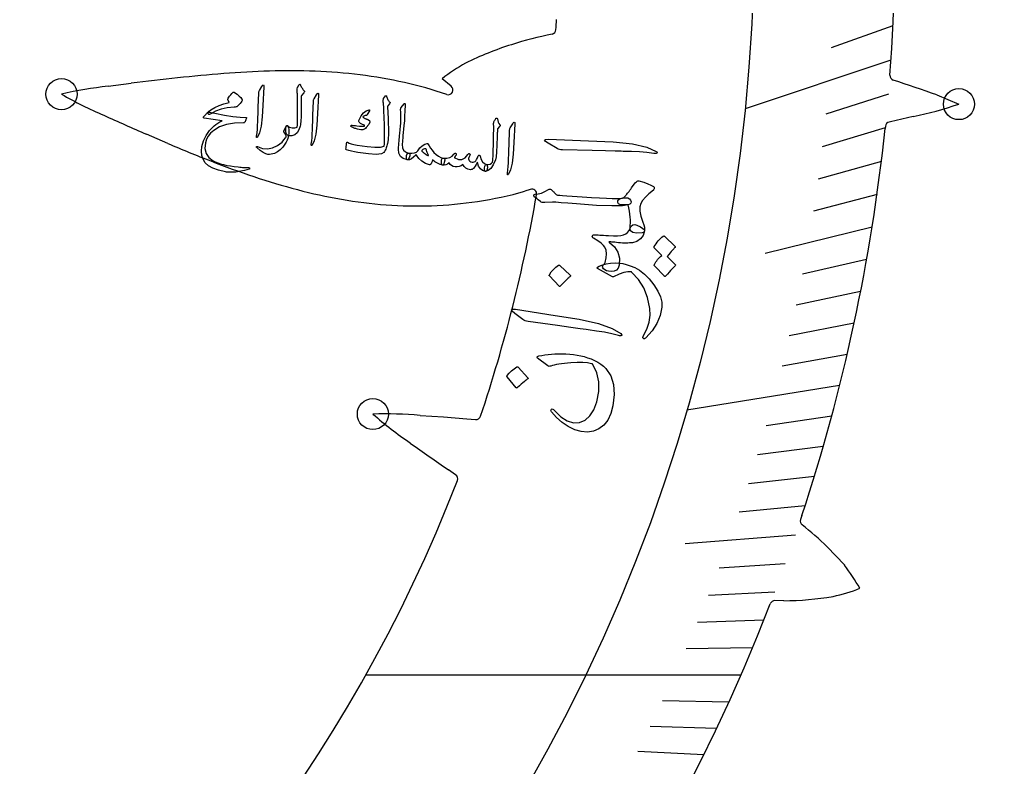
# Model space of a CAD drawing. Header units: millimetres. Extents: x -135 to 135, y -135 to 135.
# Drawn here: x 50.7 to 101.4, y -4.8 to 34.2 of the extents above; entities that cross this region are included whole.
import ezdxf

# ---------------------------------------------------------------- set-up
doc = ezdxf.new("R2010")
doc.units = ezdxf.units.MM
for name, color, linetype in [('CUT_INNER', 6, 'Continuous'), ('CUT_OUTER', 1, 'Continuous'), ('ENGRAVE', 7, 'Continuous'), ('ENGRAVE_FINE', 8, 'Continuous'), ('TEXT', 5, 'Continuous')]:
    doc.layers.add(name, color=color, linetype=linetype)

msp = doc.modelspace()

# ---------------------------------------------------------------- linework, layer by layer
at = {"layer": 'CUT_INNER'}
for points in [[(73.255, 30.74), (72.786, 31.124), (72.781, 31.128)], [(55.352, 30.737), (56.56, 30.891)], [(98.6, 30.281), (99.743, 29.806), (99.748, 29.803)], [(97.365, 29.154), (96.178, 28.881), (96.104, 28.865)], [(95.91, 28.646), (95.899, 28.538)], [(58.468, 27.752), (57.354, 28.232)], [(77.383, 25.356), (77.091, 25.259)], [(71.634, 13.559), (72.849, 13.474), (74.063, 13.382), (74.526, 13.342)], [(73.483, 10.454), (73.109, 10.711)], [(91.556, 8.332), (91.485, 8.117)], [(92.873, 6.699), (93.77, 5.75), (93.774, 5.746)], [(90.61, 3.882), (90.142, 3.89)]]:
    msp.add_lwpolyline(points, dxfattribs=at)
for centre, radius, start, end in [((0.001, 0), 128.249, 1.05486, 59.69872), ((0.003, 38.578), 96.42, 355.68041, 48.0842), ((34.059, 36.59), 44.756, 356.2754, 356.9705), ((82.081, 15.302), 18.497, 101.0825, 107.8933), ((78.471, 33.699), 0.25, 282.5658, 356.3086), ((81.424, 16.946), 16.732, 107.4803, 116.3369), ((78.219, 24.287), 8.739, 118.8629, 128.4809), ((65.258, -18.214), 49.762, 91.7048, 94.4647), ((64.833, -3.952), 35.494, 87.8739, 91.7049), ((65.111, 3.638), 27.899, 83.0301, 87.8654), ((74.754, -114.704), 146.728, 96.17291, 97.12307), ((67.569, -47.956), 79.594, 94.45653, 96.19703), ((65.601, 7.708), 23.799, 77.3558, 83.0128), ((66.167, 10.197), 21.247, 71.1771, 77.3761), ((96.398, 31.297), 0.25, 175.6071, 251.4646), ((61.332, -75.152), 111.826, 70.53247, 71.76773), ((57.572, 10.275), 20.582, 96.194, 103.0726), ((73.097, 30.546), 0.25, 252.6851, 50.6801), ((63.192, 48.159), 20.584, 240.0543, 246.9287), ((93.147, 49.309), 20.592, 281.8199, 288.695), ((127.04, 188.043), 174.344, 245.63892, 246.44027), ((0, 38.577), 96.423, 341.7192, 354.02389), ((96.159, 28.621), 0.25, 102.5147, 174.1992), ((89.675, 101.011), 79.629, 246.92728, 248.66627), ((78.824, 73.211), 49.787, 248.6581, 251.4153), ((74.275, 59.681), 35.512, 251.4152, 255.2424), ((72.335, 52.332), 27.911, 255.2509, 260.082), ((77.462, 25.119), 0.25, 349.9805, 108.4742), ((71.621, 48.29), 23.807, 260.0992, 265.7527), ((71.735, 44.032), 19.523, 278.5297, 285.9239), ((0.063, 38.563), 78.808, 341.46605, 350.14598), ((71.466, 46.315), 21.826, 265.774, 271.9906), ((71.49, 45.516), 21.027, 272.0008, 278.5899), ((69.82, -6.944), 20.582, 84.944, 91.8225), ((82.723, 29.116), 20.583, 228.8043, 235.6787), ((74.547, 13.592), 0.25, 265.1614, 341.543), ((172.634, 153.856), 174.344, 234.38892, 235.19027), ((0, 38.577), 78.872, 272.15039, 338.87977), ((73.342, 10.248), 0.25, 338.7305, 55.4647), ((91.722, 8.038), 0.25, 161.5442, 231.5156), ((83.298, -2.92), 13.572, 45.1326, 52.4666), ((79.767, -4.511), 17.361, 31.3925, 36.2126), ((90.433, 20.613), 16.732, 270.6053, 279.4619), ((91.368, 12.658), 8.739, 281.9879, 291.6059), ((0, 38.576), 96.422, 271.74881, 338.81457), ((90.139, 3.64), 0.25, 89.1094, 158.7305)]:
    msp.add_arc(centre, radius, start, end, dxfattribs=at)
at = {"layer": 'CUT_OUTER'}
msp.add_arc((0, 0), 135, 0.70345, 88.59408, dxfattribs=at)
at = {"layer": 'ENGRAVE'}
for points in [[(96.204, 32.091), (88.593, 29.552)], [(93.525, 15.114), (85.542, 13.824)], [(88.37, 0), (68.795, 0)]]:
    msp.add_lwpolyline(points, dxfattribs=at)
for centre, radius in [((0, 38.577), 89.052), ((52.916, 30.323), 0.81), ((99.748, 29.803), 0.81), ((69.165, 13.628), 0.81)]:
    msp.add_circle(centre, radius, dxfattribs=at)
at = {"layer": 'ENGRAVE_FINE'}
for points in [[(96.308, 33.882), (93.081, 32.746)], [(96.068, 30.316), (92.8, 29.285)], [(95.901, 28.558), (92.613, 27.578)], [(95.703, 26.816), (92.397, 25.889)], [(95.475, 25.09), (92.152, 24.217)], [(95.218, 23.383), (89.64, 22.013)], [(94.933, 21.693), (91.578, 20.926)], [(94.62, 20.02), (91.251, 19.308)], [(94.281, 18.366), (90.899, 17.707)], [(93.915, 16.731), (90.521, 16.126)], [(93.109, 13.515), (89.694, 13.02)], [(92.669, 11.936), (89.245, 11.495)], [(92.207, 10.376), (88.775, 9.99)], [(91.721, 8.835), (88.282, 8.504)], [(91.214, 7.314), (85.459, 6.852)], [(90.685, 5.812), (87.236, 5.591)], [(90.136, 4.329), (86.683, 4.163)], [(89.566, 2.866), (86.11, 2.756)], [(88.977, 1.423), (85.52, 1.368)], [(87.743, -1.404), (84.286, -1.348)], [(87.1, -2.788), (83.644, -2.677)], [(86.439, -4.152), (82.985, -3.986)]]:
    msp.add_lwpolyline(points, dxfattribs=at)
at = {"layer": 'TEXT'}
for points in [[(61.923, 29.643), (61.566, 29.604), (61.245, 29.534), (60.961, 29.431), (60.713, 29.296), (60.675, 29.275), (60.641, 29.265), (60.611, 29.266), (60.586, 29.278), (60.56, 29.32), (60.572, 29.372), (60.623, 29.433), (60.712, 29.505), (60.915, 29.628), (61.143, 29.733), (61.396, 29.818), (61.673, 29.885), (61.615, 30.007), (61.605, 30.036), (61.602, 30.065), (61.607, 30.092), (61.619, 30.119), (61.688, 30.216), (61.749, 30.295), (61.803, 30.358), (61.85, 30.402), (61.879, 30.422), (61.906, 30.431), (61.931, 30.429), (61.953, 30.415), (62.08, 30.316), (62.185, 30.226), (62.269, 30.143), (62.332, 30.069), (62.343, 30.047), (62.346, 30.02), (62.34, 29.989), (62.327, 29.953), (62.293, 29.9), (62.242, 29.836), (62.174, 29.762), (62.089, 29.679), (62.068, 29.668), (62.034, 29.658), (61.985, 29.65), (61.923, 29.643)], [(63.374, 30.719), (63.422, 30.786), (63.456, 30.808), (63.476, 30.782), (63.481, 30.711), (63.429, 29.733), (63.395, 29.134), (63.337, 28.659), (63.255, 28.31), (63.148, 28.086), (63.132, 28.068), (63.119, 28.06), (63.109, 28.06), (63.101, 28.069), (63.096, 28.081), (63.093, 28.097), (63.093, 28.116), (63.096, 28.138), (63.121, 28.308), (63.14, 28.49), (63.152, 28.684), (63.159, 28.889), (63.161, 28.942), (63.167, 29.087), (63.175, 29.322), (63.187, 29.649), (63.206, 30.374), (63.21, 30.412), (63.217, 30.447), (63.227, 30.478), (63.242, 30.506)], [(65.359, 30.839), (65.368, 30.836), (65.375, 30.829), (65.381, 30.818), (65.385, 30.803), (65.392, 30.781), (65.406, 30.751), (65.427, 30.713), (65.454, 30.668), (65.47, 30.644), (65.486, 30.621), (65.502, 30.598), (65.517, 30.576), (65.532, 30.556), (65.547, 30.536), (65.562, 30.518), (65.578, 30.501), (65.591, 30.478), (65.592, 30.453), (65.581, 30.424), (65.558, 30.391), (65.433, 30.253), (65.43, 30.199), (65.428, 30.133), (65.428, 30.055), (65.428, 29.964), (65.428, 29.861), (65.428, 29.745), (65.427, 29.616), (65.426, 29.474), (65.425, 29.332), (65.423, 29.203), (65.418, 29.084), (65.412, 28.977), (65.405, 28.881), (65.396, 28.796), (65.385, 28.723), (65.374, 28.661), (65.308, 28.453), (65.212, 28.298), (65.087, 28.196), (64.931, 28.147), (64.907, 28.143), (64.883, 28.141), (64.861, 28.14), (64.84, 28.14), (64.819, 28.142), (64.8, 28.144), (64.781, 28.148), (64.763, 28.152), (64.714, 28.177), (64.676, 28.222), (64.648, 28.289), (64.631, 28.377), (64.624, 28.469), (64.627, 28.549), (64.638, 28.618), (64.659, 28.674), (64.665, 28.684), (64.672, 28.69), (64.679, 28.694), (64.686, 28.694), (64.696, 28.692), (64.704, 28.688), (64.71, 28.682), (64.716, 28.674), (64.761, 28.632), (64.816, 28.599), (64.88, 28.576), (64.953, 28.562), (65.03, 28.559), (65.101, 28.564), (65.164, 28.579), (65.22, 28.603), (65.233, 28.722), (65.24, 28.948), (65.241, 29.28), (65.237, 29.719), (65.229, 30.207), (65.228, 30.271), (65.225, 30.333), (65.221, 30.391), (65.216, 30.446), (65.213, 30.474), (65.21, 30.499), (65.209, 30.521), (65.208, 30.542), (65.208, 30.559), (65.207, 30.574), (65.207, 30.587), (65.206, 30.596), (65.207, 30.617), (65.21, 30.636), (65.216, 30.652), (65.224, 30.666), (65.328, 30.823), (65.336, 30.831), (65.343, 30.836), (65.351, 30.839), (65.359, 30.839)], [(66.228, 30.296), (66.276, 30.363), (66.31, 30.384), (66.33, 30.359), (66.335, 30.288), (66.282, 29.31), (66.249, 28.71), (66.19, 28.236), (66.108, 27.886), (66.002, 27.662), (65.986, 27.645), (65.973, 27.637), (65.963, 27.637), (65.955, 27.645), (65.95, 27.658), (65.947, 27.674), (65.947, 27.692), (65.949, 27.714), (65.974, 27.885), (65.993, 28.067), (66.006, 28.26), (66.012, 28.465), (66.015, 28.519), (66.02, 28.663), (66.029, 28.899), (66.04, 29.226), (66.06, 29.951), (66.063, 29.989), (66.07, 30.023), (66.081, 30.055), (66.095, 30.082)], [(69.882, 30.204), (69.898, 30.159), (69.916, 30.115), (69.934, 30.074), (69.954, 30.035), (69.975, 29.997), (69.999, 29.962), (70.023, 29.929), (70.05, 29.898), (70.06, 29.881), (70.061, 29.863), (70.054, 29.844), (70.039, 29.823), (69.951, 29.715), (69.942, 29.704), (69.936, 29.694), (69.931, 29.685), (69.929, 29.678), (69.947, 29.35), (69.96, 29.053), (69.97, 28.788), (69.976, 28.555), (69.978, 28.355), (69.975, 28.187), (69.969, 28.051), (69.958, 27.948), (69.93, 27.756), (69.917, 27.695), (69.902, 27.634), (69.883, 27.574), (69.862, 27.514), (69.837, 27.454), (69.809, 27.395), (69.777, 27.336), (69.742, 27.276), (69.609, 27.201), (69.339, 27.176), (68.93, 27.203), (68.383, 27.281), (68.213, 27.312), (68.057, 27.346), (67.913, 27.381), (67.784, 27.418), (67.772, 27.425), (67.765, 27.434), (67.761, 27.445), (67.761, 27.458), (67.767, 27.518), (67.772, 27.574), (67.777, 27.623), (67.782, 27.668), (67.788, 27.707), (67.793, 27.742), (67.798, 27.772), (67.804, 27.797), (67.808, 27.812), (67.814, 27.819), (67.823, 27.819), (67.834, 27.813), (67.922, 27.771), (68.038, 27.733), (68.181, 27.699), (68.352, 27.668), (68.865, 27.592), (69.269, 27.557), (69.566, 27.562), (69.755, 27.608), (69.772, 27.728), (69.78, 27.95), (69.779, 28.273), (69.767, 28.697), (69.753, 29.122), (69.74, 29.444), (69.731, 29.662), (69.723, 29.777), (69.719, 29.809), (69.717, 29.839), (69.714, 29.866), (69.711, 29.892), (69.709, 29.915), (69.707, 29.936), (69.705, 29.954), (69.703, 29.969), (69.701, 30.003), (69.704, 30.035), (69.714, 30.064), (69.729, 30.09), (69.826, 30.229), (69.833, 30.238), (69.841, 30.244), (69.849, 30.246), (69.856, 30.244), (69.865, 30.238), (69.872, 30.229), (69.878, 30.218), (69.882, 30.204)], [(68.97, 29.503), (68.977, 29.501), (68.983, 29.497), (68.988, 29.491), (68.991, 29.484), (68.992, 29.477), (68.991, 29.471), (68.99, 29.463), (68.987, 29.456), (68.874, 29.26), (68.86, 29.24), (68.847, 29.225), (68.835, 29.216), (68.822, 29.211), (68.77, 29.204), (68.726, 29.192), (68.688, 29.174), (68.656, 29.151), (68.649, 29.138), (68.654, 29.121), (68.672, 29.102), (68.702, 29.08), (68.723, 29.069), (68.745, 29.059), (68.767, 29.049), (68.79, 29.039), (68.815, 29.029), (68.841, 29.02), (68.868, 29.012), (68.896, 29.003), (68.99, 28.947), (69.009, 28.857), (68.954, 28.733), (68.824, 28.575), (68.774, 28.53), (68.726, 28.496), (68.681, 28.474), (68.638, 28.462), (68.593, 28.459), (68.532, 28.465), (68.455, 28.478), (68.362, 28.499), (68.315, 28.511), (68.27, 28.524), (68.229, 28.538), (68.189, 28.553), (68.153, 28.568), (68.118, 28.583), (68.087, 28.598), (68.057, 28.613), (68.04, 28.626), (68.028, 28.64), (68.022, 28.655), (68.022, 28.67), (68.026, 28.685), (68.035, 28.695), (68.049, 28.7), (68.066, 28.7), (68.122, 28.695), (68.184, 28.689), (68.254, 28.682), (68.332, 28.672), (68.476, 28.655), (68.59, 28.647), (68.672, 28.648), (68.724, 28.659), (68.731, 28.662), (68.735, 28.668), (68.737, 28.675), (68.736, 28.685), (68.733, 28.691), (68.728, 28.697), (68.719, 28.703), (68.707, 28.709), (68.597, 28.754), (68.552, 28.774), (68.513, 28.798), (68.483, 28.825), (68.459, 28.855), (68.441, 28.888), (68.432, 28.921), (68.433, 28.954), (68.443, 28.986), (68.547, 29.198), (68.67, 29.354), (68.811, 29.456), (68.97, 29.503)], [(70.799, 29.819), (70.808, 29.83), (70.817, 29.836), (70.824, 29.839), (70.83, 29.838), (70.838, 29.832), (70.844, 29.815), (70.848, 29.788), (70.849, 29.751), (70.838, 29.452), (70.824, 29.177), (70.808, 28.924), (70.789, 28.694), (70.769, 28.498), (70.752, 28.322), (70.737, 28.167), (70.725, 28.032), (70.714, 27.917), (70.705, 27.823), (70.698, 27.748), (70.693, 27.695), (70.704, 27.529), (70.764, 27.401), (70.872, 27.308), (71.029, 27.25), (71.073, 27.232), (71.097, 27.2), (71.103, 27.155), (71.091, 27.096), (71.059, 27.006), (71.029, 26.943), (71.002, 26.906), (70.977, 26.896), (70.753, 26.96), (70.599, 27.075), (70.513, 27.241), (70.497, 27.458), (70.504, 27.56), (70.513, 27.662), (70.521, 27.763), (70.531, 27.865), (70.541, 27.968), (70.552, 28.07), (70.563, 28.173), (70.574, 28.275), (70.595, 28.471), (70.611, 28.648), (70.621, 28.807), (70.625, 28.946), (70.625, 29.08), (70.624, 29.223), (70.621, 29.375), (70.616, 29.536), (70.617, 29.565), (70.621, 29.591), (70.63, 29.613), (70.642, 29.633)], [(60.926, 29.324), (61.429, 29.232), (61.865, 29.165), (62.235, 29.124), (62.54, 29.109), (62.549, 29.109), (62.557, 29.107), (62.563, 29.104), (62.568, 29.099), (62.572, 29.093), (62.573, 29.086), (62.572, 29.078), (62.57, 29.069), (62.557, 29.034), (62.544, 29.002), (62.533, 28.973), (62.522, 28.947), (62.511, 28.924), (62.502, 28.904), (62.493, 28.886), (62.484, 28.872), (62.468, 28.849), (62.45, 28.834), (62.432, 28.825), (62.413, 28.822), (61.946, 28.807), (61.531, 28.737), (61.169, 28.611), (60.858, 28.429), (60.694, 28.29), (60.567, 28.136), (60.477, 27.966), (60.424, 27.782), (60.404, 27.483), (60.465, 27.228), (60.605, 27.017), (60.825, 26.849), (60.943, 26.791), (61.075, 26.738), (61.22, 26.69), (61.378, 26.647), (61.549, 26.608), (61.733, 26.575), (61.93, 26.546), (62.14, 26.522), (62.215, 26.515), (62.288, 26.509), (62.361, 26.503), (62.432, 26.498), (62.502, 26.494), (62.569, 26.491), (62.635, 26.489), (62.698, 26.487), (62.717, 26.485), (62.73, 26.478), (62.736, 26.466), (62.736, 26.449), (62.732, 26.43), (62.725, 26.416), (62.717, 26.406), (62.705, 26.401), (62.587, 26.371), (62.475, 26.344), (62.37, 26.321), (62.272, 26.301), (62.18, 26.284), (62.096, 26.271), (62.018, 26.26), (61.947, 26.253), (61.881, 26.249), (61.817, 26.247), (61.755, 26.246), (61.695, 26.246), (61.636, 26.248), (61.579, 26.252), (61.524, 26.258), (61.47, 26.267), (61.108, 26.35), (60.811, 26.457), (60.58, 26.589), (60.415, 26.745), (60.304, 26.926), (60.238, 27.129), (60.216, 27.352), (60.239, 27.596), (60.323, 27.891), (60.458, 28.169), (60.646, 28.43), (60.886, 28.675), (60.977, 28.746), (61.077, 28.812), (61.187, 28.874), (61.306, 28.93), (60.355, 29.079), (60.334, 29.093), (60.327, 29.112), (60.334, 29.137), (60.356, 29.168), (60.395, 29.212), (60.431, 29.251), (60.463, 29.286), (60.491, 29.317), (60.515, 29.342), (60.536, 29.363), (60.553, 29.379), (60.566, 29.39), (60.592, 29.388), (60.661, 29.377), (60.772, 29.355), (60.926, 29.324)], [(75.483, 28.883), (75.519, 28.943), (75.547, 28.991), (75.568, 29.026), (75.58, 29.049), (75.589, 29.064), (75.6, 29.074), (75.612, 29.079), (75.625, 29.079), (75.639, 29.074), (75.65, 29.065), (75.658, 29.051), (75.662, 29.033), (75.683, 28.944), (75.71, 28.862), (75.746, 28.788), (75.789, 28.721), (75.801, 28.7), (75.802, 28.678), (75.792, 28.655), (75.772, 28.631), (75.667, 28.522), (75.665, 28.466), (75.663, 28.412), (75.661, 28.358), (75.659, 28.305), (75.657, 28.254), (75.656, 28.203), (75.654, 28.154), (75.653, 28.105), (75.642, 27.655), (75.624, 27.305), (75.599, 27.054), (75.567, 26.903), (75.452, 26.637), (75.325, 26.447), (75.186, 26.333), (75.035, 26.294), (75.031, 26.295), (75.027, 26.296), (75.023, 26.296), (75.019, 26.297), (74.999, 26.322), (74.991, 26.375), (74.996, 26.455), (75.014, 26.563), (75.024, 26.602), (75.039, 26.63), (75.06, 26.645), (75.087, 26.648), (75.19, 26.654), (75.279, 26.677), (75.353, 26.72), (75.413, 26.781), (75.422, 26.864), (75.43, 26.959), (75.436, 27.065), (75.442, 27.183), (75.447, 27.312), (75.451, 27.452), (75.455, 27.603), (75.458, 27.764), (75.462, 27.922), (75.465, 28.065), (75.468, 28.191), (75.469, 28.302), (75.47, 28.396), (75.472, 28.474), (75.473, 28.536), (75.475, 28.582), (75.469, 28.812), (75.471, 28.835), (75.474, 28.854), (75.478, 28.87), (75.483, 28.883)], [(64.72, 28.673), (64.744, 28.623), (64.762, 28.563), (64.773, 28.495), (64.778, 28.419), (64.778, 28.34), (64.773, 28.26), (64.763, 28.179), (64.747, 28.098), (64.723, 28.017), (64.685, 27.924), (64.633, 27.821), (64.568, 27.706), (64.46, 27.552), (64.336, 27.422), (64.194, 27.316), (64.035, 27.234), (63.951, 27.204), (63.864, 27.184), (63.776, 27.175), (63.685, 27.177), (63.579, 27.205), (63.447, 27.274), (63.289, 27.383), (63.106, 27.533), (63.096, 27.545), (63.09, 27.557), (63.088, 27.57), (63.09, 27.584), (63.096, 27.594), (63.106, 27.599), (63.121, 27.599), (63.139, 27.592), (63.403, 27.494), (63.666, 27.47), (63.93, 27.52), (64.193, 27.645), (64.316, 27.73), (64.427, 27.826), (64.527, 27.932), (64.615, 28.049), (64.626, 28.069), (64.633, 28.092), (64.637, 28.117), (64.637, 28.146), (64.63, 28.185), (64.608, 28.233), (64.573, 28.29), (64.524, 28.356), (64.519, 28.366), (64.518, 28.378), (64.521, 28.392), (64.527, 28.408), (64.663, 28.674), (64.669, 28.683), (64.676, 28.69), (64.683, 28.693), (64.691, 28.694), (64.7, 28.691), (64.708, 28.687), (64.714, 28.681), (64.72, 28.673)], [(76.465, 28.777), (76.513, 28.845), (76.547, 28.866), (76.567, 28.841), (76.573, 28.769), (76.52, 27.792), (76.486, 27.192), (76.428, 26.717), (76.346, 26.368), (76.239, 26.144), (76.223, 26.127), (76.21, 26.118), (76.2, 26.118), (76.192, 26.127), (76.187, 26.139), (76.185, 26.155), (76.184, 26.174), (76.187, 26.196), (76.212, 26.366), (76.231, 26.548), (76.243, 26.742), (76.25, 26.947), (76.252, 27), (76.258, 27.145), (76.267, 27.38), (76.278, 27.707), (76.297, 28.432), (76.301, 28.47), (76.308, 28.505), (76.319, 28.536), (76.333, 28.564)], [(78.319, 27.758), (78.174, 27.856), (78.127, 27.925), (78.18, 27.965), (78.332, 27.976), (80.418, 27.886), (81.7, 27.832), (82.714, 27.725), (83.463, 27.561), (83.944, 27.339), (83.981, 27.305), (84, 27.277), (84, 27.254), (83.982, 27.238), (83.955, 27.226), (83.921, 27.22), (83.881, 27.219), (83.834, 27.223), (83.469, 27.272), (83.081, 27.308), (82.667, 27.329), (82.23, 27.337), (82.116, 27.342), (81.807, 27.351), (81.304, 27.364), (80.607, 27.383), (79.06, 27.417), (78.978, 27.424), (78.904, 27.439), (78.838, 27.461), (78.779, 27.489)], [(72, 27.75), (72.012, 27.752), (72.022, 27.751), (72.029, 27.746), (72.035, 27.737), (72.096, 27.621), (72.169, 27.506), (72.255, 27.392), (72.353, 27.279), (72.464, 27.175), (72.584, 27.09), (72.715, 27.025), (72.856, 26.98), (72.887, 26.967), (72.908, 26.945), (72.917, 26.912), (72.916, 26.87), (72.894, 26.759), (72.869, 26.681), (72.838, 26.637), (72.803, 26.625), (72.67, 26.658), (72.538, 26.715), (72.407, 26.797), (72.277, 26.904), (72.252, 26.808), (72.23, 26.735), (72.21, 26.687), (72.193, 26.663), (72.175, 26.652), (72.155, 26.645), (72.135, 26.642), (72.114, 26.643), (71.907, 26.712), (71.724, 26.819), (71.567, 26.962), (71.436, 27.142), (71.43, 27.148), (71.424, 27.151), (71.416, 27.149), (71.407, 27.142), (71.29, 27.027), (71.179, 26.948), (71.075, 26.904), (70.977, 26.896), (70.957, 26.903), (70.943, 26.917), (70.933, 26.939), (70.927, 26.968), (70.922, 27.053), (70.927, 27.123), (70.942, 27.178), (70.968, 27.219), (70.985, 27.235), (71, 27.245), (71.015, 27.25), (71.029, 27.25), (71.199, 27.242), (71.335, 27.259), (71.439, 27.303), (71.51, 27.372), (71.625, 27.518), (71.745, 27.629), (71.87, 27.706), (72, 27.75)], [(71.942, 27.461), (71.938, 27.467), (71.932, 27.471), (71.924, 27.473), (71.915, 27.473), (71.858, 27.465), (71.808, 27.45), (71.766, 27.428), (71.731, 27.4), (71.722, 27.388), (71.719, 27.377), (71.721, 27.366), (71.729, 27.356), (71.761, 27.322), (71.795, 27.289), (71.831, 27.258), (71.869, 27.229), (71.909, 27.2), (71.951, 27.174), (71.995, 27.148), (72.04, 27.125), (72.052, 27.12), (72.062, 27.117), (72.069, 27.117), (72.074, 27.12), (72.076, 27.124), (72.076, 27.13), (72.073, 27.136), (72.067, 27.145), (72.052, 27.176), (72.036, 27.21), (72.02, 27.247), (72.004, 27.285), (71.988, 27.326), (71.972, 27.369), (71.957, 27.414), (71.942, 27.461)], [(73.397, 27.189), (73.413, 27.208), (73.429, 27.223), (73.445, 27.234), (73.461, 27.24), (73.477, 27.241), (73.491, 27.236), (73.503, 27.227), (73.513, 27.212), (73.519, 27.193), (73.519, 27.172), (73.511, 27.148), (73.496, 27.122), (73.486, 27.109), (73.477, 27.096), (73.467, 27.082), (73.458, 27.067), (73.448, 27.053), (73.438, 27.038), (73.427, 27.024), (73.415, 27.009), (73.627, 26.92), (73.815, 26.917), (73.978, 26.999), (74.118, 27.166), (74.133, 27.186), (74.148, 27.201), (74.163, 27.212), (74.178, 27.218), (74.194, 27.219), (74.208, 27.215), (74.22, 27.207), (74.231, 27.194), (74.238, 27.177), (74.239, 27.159), (74.234, 27.138), (74.223, 27.115), (74.194, 27.059), (74.174, 27.012), (74.162, 26.974), (74.157, 26.943), (74.165, 26.898), (74.188, 26.859), (74.228, 26.826), (74.285, 26.8), (74.348, 26.782), (74.404, 26.778), (74.454, 26.787), (74.496, 26.809), (74.535, 26.849), (74.577, 26.912), (74.622, 26.999), (74.669, 27.109), (74.675, 27.122), (74.686, 27.13), (74.701, 27.134), (74.721, 27.133), (74.74, 27.128), (74.755, 27.12), (74.765, 27.109), (74.771, 27.094), (74.824, 26.921), (74.895, 26.789), (74.984, 26.698), (75.091, 26.648), (75.113, 26.635), (75.129, 26.61), (75.138, 26.575), (75.142, 26.528), (75.142, 26.478), (75.137, 26.433), (75.127, 26.393), (75.113, 26.359), (75.095, 26.328), (75.077, 26.307), (75.058, 26.296), (75.039, 26.294), (74.892, 26.34), (74.774, 26.433), (74.684, 26.57), (74.624, 26.753), (74.621, 26.763), (74.617, 26.767), (74.611, 26.764), (74.605, 26.756), (74.552, 26.65), (74.503, 26.563), (74.46, 26.496), (74.422, 26.45), (74.383, 26.418), (74.343, 26.396), (74.3, 26.384), (74.255, 26.382), (74.125, 26.41), (74.017, 26.464), (73.93, 26.545), (73.865, 26.653), (73.772, 26.586), (73.674, 26.543), (73.57, 26.523), (73.46, 26.528), (73.358, 26.553), (73.272, 26.595), (73.202, 26.654), (73.148, 26.731), (73.061, 26.675), (72.973, 26.639), (72.886, 26.623), (72.799, 26.626), (72.768, 26.647), (72.749, 26.701), (72.742, 26.786), (72.748, 26.903), (72.757, 26.938), (72.778, 26.962), (72.809, 26.976), (72.852, 26.98), (73.033, 26.982), (73.185, 27.017), (73.306, 27.086), (73.397, 27.189)], [(79.56, 25), (80.096, 24.962), (80.573, 24.931), (80.991, 24.907), (81.35, 24.891), (81.649, 24.882), (81.888, 24.88), (82.067, 24.885), (82.186, 24.897), (82.34, 24.918), (82.463, 24.907), (82.555, 24.865), (82.616, 24.791), (82.643, 24.708), (82.632, 24.638), (82.583, 24.583), (82.497, 24.542), (82.187, 24.497), (81.633, 24.489), (80.834, 24.521), (79.791, 24.591), (79.343, 24.631), (78.986, 24.66), (78.718, 24.678), (78.54, 24.686), (78.14, 24.667), (78.07, 24.667), (78.008, 24.676), (77.954, 24.692), (77.907, 24.716), (77.799, 24.806), (77.715, 24.875), (77.656, 24.925), (77.622, 24.955), (77.573, 25.013), (77.559, 25.056), (77.581, 25.085), (77.638, 25.099), (77.795, 25.116), (77.964, 25.164), (78.144, 25.241), (78.336, 25.349), (78.373, 25.368), (78.409, 25.373), (78.442, 25.365), (78.472, 25.342), (78.508, 25.308), (78.542, 25.276), (78.573, 25.245), (78.602, 25.217), (78.628, 25.191), (78.652, 25.166), (78.674, 25.143), (78.694, 25.123), (78.727, 25.092), (78.762, 25.07), (78.798, 25.055), (78.836, 25.049), (78.92, 25.045), (79.068, 25.036), (79.282, 25.021), (79.56, 25)], [(81.948, 24.661), (81.957, 24.761), (81.995, 24.834), (82.063, 24.881), (82.161, 24.901), (82.209, 24.91), (82.259, 24.934), (82.311, 24.975), (82.363, 25.032), (82.392, 25.068), (82.424, 25.108), (82.46, 25.152), (82.498, 25.2), (82.539, 25.251), (82.581, 25.307), (82.625, 25.367), (82.669, 25.432), (82.752, 25.552), (82.821, 25.646), (82.876, 25.714), (82.918, 25.756), (82.953, 25.784), (82.987, 25.8), (83.02, 25.804), (83.053, 25.796), (83.298, 25.722), (83.507, 25.65), (83.68, 25.58), (83.816, 25.512), (83.833, 25.498), (83.843, 25.477), (83.847, 25.452), (83.845, 25.42), (83.837, 25.381), (83.828, 25.351), (83.816, 25.328), (83.802, 25.313), (83.571, 25.128), (83.385, 24.951), (83.243, 24.78), (83.146, 24.615), (83.102, 24.439), (83.105, 24.22), (83.156, 23.958), (83.255, 23.651), (83.304, 23.502), (83.335, 23.375), (83.348, 23.27), (83.343, 23.187), (83.329, 23.149), (83.302, 23.119), (83.264, 23.099), (83.212, 23.088), (82.928, 23.07), (82.729, 23.104), (82.617, 23.189), (82.591, 23.326), (82.601, 23.465), (82.604, 23.609), (82.602, 23.756), (82.594, 23.909), (82.579, 24.065), (82.556, 24.224), (82.527, 24.386), (82.49, 24.552), (82.256, 24.541), (82.088, 24.555), (81.985, 24.596), (81.948, 24.661)], [(80.622, 22.922), (80.644, 22.956), (80.676, 22.977), (80.719, 22.988), (80.773, 22.987), (80.81, 22.985), (80.862, 22.981), (80.928, 22.977), (81.008, 22.971), (81.102, 22.965), (81.21, 22.957), (81.33, 22.949), (81.465, 22.939), (81.721, 22.925), (81.938, 22.927), (82.114, 22.945), (82.25, 22.98), (82.362, 23.033), (82.456, 23.109), (82.533, 23.206), (82.591, 23.326), (82.652, 23.436), (82.731, 23.498), (82.83, 23.513), (82.948, 23.479), (83.128, 23.393), (83.255, 23.317), (83.327, 23.251), (83.345, 23.195), (83.267, 22.952), (83.135, 22.766), (82.948, 22.639), (82.708, 22.569), (82.635, 22.562), (82.557, 22.556), (82.475, 22.551), (82.388, 22.548), (82.296, 22.548), (82.199, 22.551), (82.097, 22.558), (81.99, 22.569), (81.885, 22.581), (81.793, 22.591), (81.712, 22.6), (81.642, 22.607), (81.585, 22.612), (81.543, 22.617), (81.513, 22.62), (81.498, 22.622), (81.491, 22.623), (81.486, 22.622), (81.484, 22.62), (81.484, 22.616), (81.487, 22.611), (81.493, 22.604), (81.503, 22.595), (81.517, 22.584), (81.784, 22.356), (81.956, 22.082), (82.032, 21.762), (82.012, 21.397), (81.963, 21.25), (81.879, 21.145), (81.759, 21.084), (81.603, 21.065), (81.469, 21.077), (81.358, 21.104), (81.271, 21.146), (81.207, 21.202), (81.168, 21.262), (81.152, 21.318), (81.16, 21.368), (81.191, 21.413), (81.23, 21.45), (81.258, 21.483), (81.278, 21.514), (81.288, 21.54), (81.346, 21.779), (81.363, 21.99), (81.34, 22.174), (81.276, 22.329), (81.203, 22.427), (81.079, 22.539), (80.904, 22.663), (80.676, 22.8), (80.64, 22.824), (80.619, 22.852), (80.613, 22.884), (80.622, 22.922)], [(83.857, 22.294), (83.848, 22.306), (83.845, 22.323), (83.847, 22.342), (83.853, 22.365), (83.9, 22.444), (83.95, 22.519), (84.002, 22.591), (84.057, 22.66), (84.114, 22.726), (84.176, 22.79), (84.242, 22.851), (84.311, 22.91), (84.331, 22.92), (84.35, 22.923), (84.369, 22.918), (84.388, 22.905), (84.944, 22.37), (84.95, 22.357), (84.947, 22.341), (84.934, 22.32), (84.912, 22.296), (84.893, 22.28), (84.866, 22.253), (84.831, 22.215), (84.788, 22.167), (84.736, 22.107), (84.675, 22.036), (84.604, 21.953), (84.524, 21.859), (84.95, 21.432), (84.962, 21.414), (84.962, 21.394), (84.949, 21.372), (84.924, 21.347), (84.903, 21.326), (84.87, 21.293), (84.826, 21.247), (84.77, 21.189), (84.704, 21.118), (84.625, 21.032), (84.535, 20.932), (84.433, 20.818), (84.418, 20.807), (84.404, 20.804), (84.392, 20.808), (84.382, 20.82), (83.862, 21.367), (83.854, 21.38), (83.851, 21.396), (83.853, 21.415), (83.859, 21.439), (83.897, 21.506), (83.937, 21.57), (83.981, 21.631), (84.027, 21.69), (84.077, 21.746), (84.128, 21.799), (84.182, 21.85), (84.238, 21.898)], [(78.379, 20.834), (78.37, 20.846), (78.367, 20.861), (78.369, 20.88), (78.376, 20.901), (78.477, 21.042), (78.589, 21.172), (78.714, 21.289), (78.851, 21.394), (78.87, 21.403), (78.888, 21.405), (78.904, 21.4), (78.919, 21.388), (79.466, 20.869), (79.478, 20.851), (79.477, 20.832), (79.464, 20.812), (79.439, 20.79), (79.418, 20.77), (79.385, 20.74), (79.34, 20.698), (79.285, 20.645), (79.218, 20.58), (79.139, 20.502), (79.049, 20.411), (78.946, 20.306), (78.93, 20.293), (78.916, 20.288), (78.903, 20.291), (78.893, 20.302)], [(83.413, 17.605), (83.389, 17.583), (83.366, 17.567), (83.344, 17.558), (83.322, 17.556), (83.305, 17.558), (83.289, 17.566), (83.275, 17.579), (83.262, 17.598), (83.256, 17.615), (83.256, 17.636), (83.263, 17.659), (83.275, 17.685), (83.46, 18.061), (83.579, 18.43), (83.632, 18.791), (83.619, 19.144), (83.498, 19.711), (83.302, 20.212), (83.031, 20.648), (82.687, 21.017), (82.68, 21.023), (82.674, 21.028), (82.669, 21.032), (82.665, 21.035), (82.661, 21.038), (82.657, 21.04), (82.654, 21.042), (82.65, 21.043), (82.477, 21.052), (82.265, 21.013), (82.016, 20.926), (81.727, 20.794), (81.71, 20.79), (81.696, 20.789), (81.684, 20.791), (81.676, 20.796), (80.881, 21.22), (80.855, 21.253), (80.886, 21.294), (80.974, 21.344), (81.12, 21.402), (81.335, 21.467), (81.564, 21.506), (81.81, 21.52), (82.07, 21.507), (82.214, 21.485), (82.39, 21.439), (82.597, 21.366), (82.836, 21.269), (83.086, 21.131), (83.334, 20.936), (83.581, 20.683), (83.826, 20.373), (84.032, 20.049), (84.17, 19.746), (84.241, 19.465), (84.244, 19.207), (84.151, 18.773), (83.981, 18.36), (83.735, 17.971), (83.413, 17.605)], [(76.571, 18.884), (76.438, 18.998), (76.4, 19.072), (76.457, 19.106), (76.608, 19.1), (78.671, 18.772), (79.938, 18.572), (80.934, 18.349), (81.658, 18.101), (82.111, 17.826), (82.144, 17.788), (82.16, 17.758), (82.157, 17.735), (82.137, 17.721), (82.109, 17.712), (82.075, 17.71), (82.035, 17.713), (81.989, 17.723), (81.632, 17.814), (81.25, 17.893), (80.842, 17.962), (80.408, 18.02), (80.295, 18.037), (79.99, 18.081), (79.492, 18.152), (78.802, 18.251), (77.268, 18.461), (77.188, 18.478), (77.116, 18.5), (77.052, 18.53), (76.997, 18.565)], [(77.819, 16.663), (77.976, 16.691), (78.138, 16.715), (78.306, 16.736), (78.479, 16.753), (78.659, 16.766), (78.846, 16.773), (79.04, 16.773), (79.241, 16.768), (79.44, 16.756), (79.634, 16.736), (79.825, 16.708), (80.011, 16.67), (80.194, 16.624), (80.374, 16.569), (80.551, 16.504), (80.725, 16.431), (80.903, 16.338), (81.063, 16.235), (81.205, 16.122), (81.328, 15.997), (81.58, 15.618), (81.727, 15.168), (81.766, 14.648), (81.696, 14.06), (81.583, 13.653), (81.422, 13.316), (81.214, 13.048), (80.958, 12.851), (80.672, 12.734), (80.367, 12.688), (80.042, 12.715), (79.697, 12.812), (79.352, 12.975), (79.037, 13.184), (78.751, 13.439), (78.496, 13.739), (78.47, 13.782), (78.459, 13.819), (78.464, 13.85), (78.485, 13.875), (78.519, 13.893), (78.557, 13.89), (78.599, 13.864), (78.645, 13.816), (78.983, 13.49), (79.313, 13.276), (79.636, 13.175), (79.952, 13.189), (80.239, 13.308), (80.486, 13.527), (80.691, 13.847), (80.854, 14.268), (80.959, 14.804), (80.959, 15.307), (80.854, 15.777), (80.647, 16.213), (80.638, 16.223), (80.624, 16.233), (80.604, 16.241), (80.578, 16.25), (80.37, 16.295), (80.119, 16.317), (79.825, 16.318), (79.49, 16.298), (79.319, 16.281), (79.159, 16.264), (79.011, 16.246), (78.874, 16.227), (78.749, 16.206), (78.635, 16.184), (78.534, 16.159), (78.445, 16.132), (78.399, 16.12), (78.359, 16.117), (78.325, 16.124), (78.297, 16.14), (77.761, 16.551), (77.732, 16.583), (77.732, 16.612), (77.761, 16.639), (77.819, 16.663)], [(76.172, 15.565), (76.165, 15.578), (76.163, 15.594), (76.166, 15.612), (76.174, 15.633), (76.284, 15.765), (76.405, 15.884), (76.537, 15.991), (76.681, 16.085), (76.701, 16.092), (76.719, 16.093), (76.735, 16.087), (76.749, 16.074), (77.258, 15.521), (77.269, 15.503), (77.267, 15.484), (77.253, 15.465), (77.226, 15.445), (77.204, 15.427), (77.169, 15.4), (77.122, 15.362), (77.063, 15.313), (76.992, 15.254), (76.908, 15.182), (76.811, 15.099), (76.702, 15.003), (76.685, 14.991), (76.67, 14.987), (76.658, 14.991), (76.648, 15.002)]]:
    msp.add_lwpolyline(points, close=True, dxfattribs=at)

doc.saveas('drawing.dxf')
